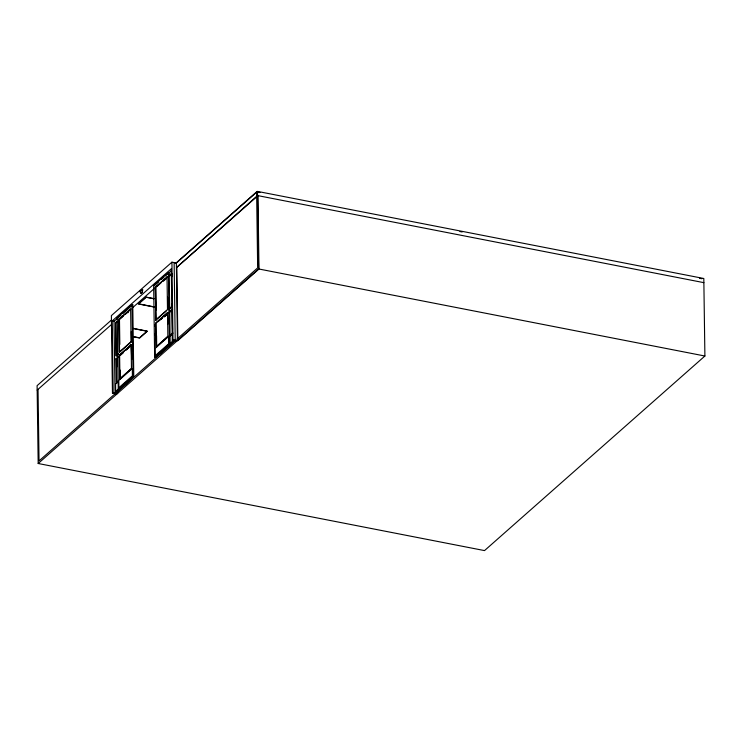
<?xml version="1.0" encoding="UTF-8"?>
<svg xmlns="http://www.w3.org/2000/svg" width="742" height="742" viewBox="0 0 742 742"><rect width="100%" height="100%" fill="white"/><g stroke="black" fill="none" stroke-linecap="round" stroke-linejoin="round"><path stroke-width="1.11" d="M142.297 292.394L142.752 289.714L142.019 289.575L139.848 291.485L141.11 293.442L142.297 292.394L142.019 289.575M111.495 319.988L37.1 385.664L38.185 463.5L484.517 550.592L704.9 356.021L703.815 278.5L257.493 191.408L176.364 263.039L171.921 262.167L111.383 315.619L112.459 393.139L116.902 394.011M175.789 263.225L256.611 191.863L260.015 192.53M112.459 393.139L113.183 392.509L112.181 320.943L171.281 268.771L172.283 340.328L176.726 341.199M118.998 389.365L118.256 389.225L117.255 317.659L132.03 304.619L132.772 304.758L133.773 376.324L115.038 392.87L114.036 321.305L120.983 315.165M168.425 272.49L169.426 344.047L170.168 344.195L169.167 272.629L168.425 272.49L153.65 285.531L154.651 357.087L155.393 357.236L174.129 340.689M122.727 313.634L132.772 304.758M154.392 285.67L158.742 281.839M161.348 279.539L163.954 277.23M165.308 276.033L171.393 270.663M37.165 390.134L111.55 324.458M177.83 338.352L176.837 267.268L257.966 195.647L258.986 269.021L177.857 340.643L172.997 339.697L172.283 340.328M118.739 319.366L130.629 308.876L131.093 341.672L119.202 352.172L118.739 319.366L119.481 319.514L119.833 344.399M155.134 287.237L167.395 276.812L155.505 287.312L155.968 320.108L155.134 287.237L155.876 287.386L156.191 310.008M131 308.941L119.11 319.44L119.573 352.246L131.464 341.747L131.315 331.563M132.271 307.995L153.993 288.814M118.525 353.563L115.975 355.817L115.52 323.011L117.217 321.518M118.915 320.015L123.163 316.268M125.426 314.265L128.82 311.269M156.729 286.635L160.977 282.887M163.24 280.884L167.488 277.137M169.185 275.634L171.736 273.381L171.782 276.775M118.043 354.388L116.346 355.882L115.891 323.085L117.588 321.583M163.611 280.958L166.152 278.704M168.703 276.46L172.098 273.455M169.074 276.525L171.625 274.28M155.597 320.034L167.488 309.544L167.024 276.738M155.968 320.108L166.162 311.111M169.64 308.431L172.19 306.186L172.163 303.923M170.011 308.505L172.19 306.186M131.13 344.65L131.464 368.505L119.573 379.004L119.239 355.149L131.13 344.65L131.705 359.49M167.525 312.521L167.859 336.376L155.968 346.876L155.635 323.02L167.525 312.521L168.054 323.948M131.464 368.505L119.944 379.079L119.61 355.223L131.501 344.724M167.859 336.376L156.339 346.95L156.005 323.095L167.896 312.595M118.052 381.147L116.346 382.649L116.021 358.794L118.562 356.55M119.981 355.297L123.664 352.042M125.927 350.048L130.175 346.301M158.074 321.666L162.322 317.919M163.741 316.667L168.267 312.67M169.686 311.417L172.598 309.238L164.112 316.741M118.089 357.366L116.383 358.868L116.717 382.724L118.423 381.221M120.631 355.121L123.181 352.867M126.576 349.872L127.912 348.295M162.405 318.235L160.337 319.663M164.474 316.806L166.18 315.313M169.575 312.308L172.125 310.063M169.167 336.024L172.561 333.019M169.538 336.089L172.932 333.093M118.108 381.88L115.576 384.115L115.678 391.386L133.031 376.175L132.03 304.619M169.139 336.822L172.515 333.844M154.651 357.087L173.461 340.365M114.685 393.575L115.4 392.935M174.5 340.763L175.223 340.133L174.138 262.603M115.771 393.01L130.546 379.969L129.804 379.821M174.871 340.838L160.096 353.878L159.354 353.739M115.381 393.52L39.038 460.921L38.037 389.365M117.125 391.989L175.251 340.671M176.986 339.131L257.669 267.899L256.611 191.863M38.185 463.5L258.568 268.938L257.493 191.408M459.901 231.532L462.173 231.977M699.53 278.287L701.802 278.732M703.88 282.656L257.548 195.563L176.837 267.268M258.568 268.938L704.9 356.021M139.848 291.485L140.59 291.625L141.11 293.442M153.909 298.627L145.989 297.078L138.216 303.932L154.058 307.03M153.919 298.794L146.165 297.282L138.708 303.858L154.225 306.891M167.488 309.544L168.23 309.683M127.411 312.512L128.153 312.66M117.255 317.659L117.997 317.808M112.181 320.943L114.778 321.453M132.735 328.289L147.445 331.164L139.672 338.018L132.892 336.692M132.549 328.428L146.962 331.238L139.505 337.823L132.855 336.525M131.093 341.672L131.835 341.812M116.021 358.794L116.754 358.942L116.865 366.891M133.031 376.175L133.773 376.324M113.183 392.509L117.626 393.371L117.588 391.062M176.364 263.039L177.44 340.559M171.921 262.167L172.997 339.697M172.227 309.164L172.515 329.615M167.683 297.171L167.859 309.609M156.553 335.662L156.71 347.015M120.185 370.063L120.315 379.153M116.475 338.992L116.717 355.956M131.742 345.336L131.974 346.495L132.169 344.965L131.742 345.336M131.863 354.175L132.095 355.335L132.289 353.795L131.863 354.175M154.633 325.126L154.865 326.285L155.059 324.746L154.633 325.126M154.763 333.956L154.995 335.124L155.18 333.585L154.763 333.956M132.308 368.542L118.794 380.47L118.896 387.741L132.41 375.804L132.308 368.542M168.657 336.451L155.143 348.378L155.245 355.65L168.759 343.722L168.657 336.451"/></g></svg>
